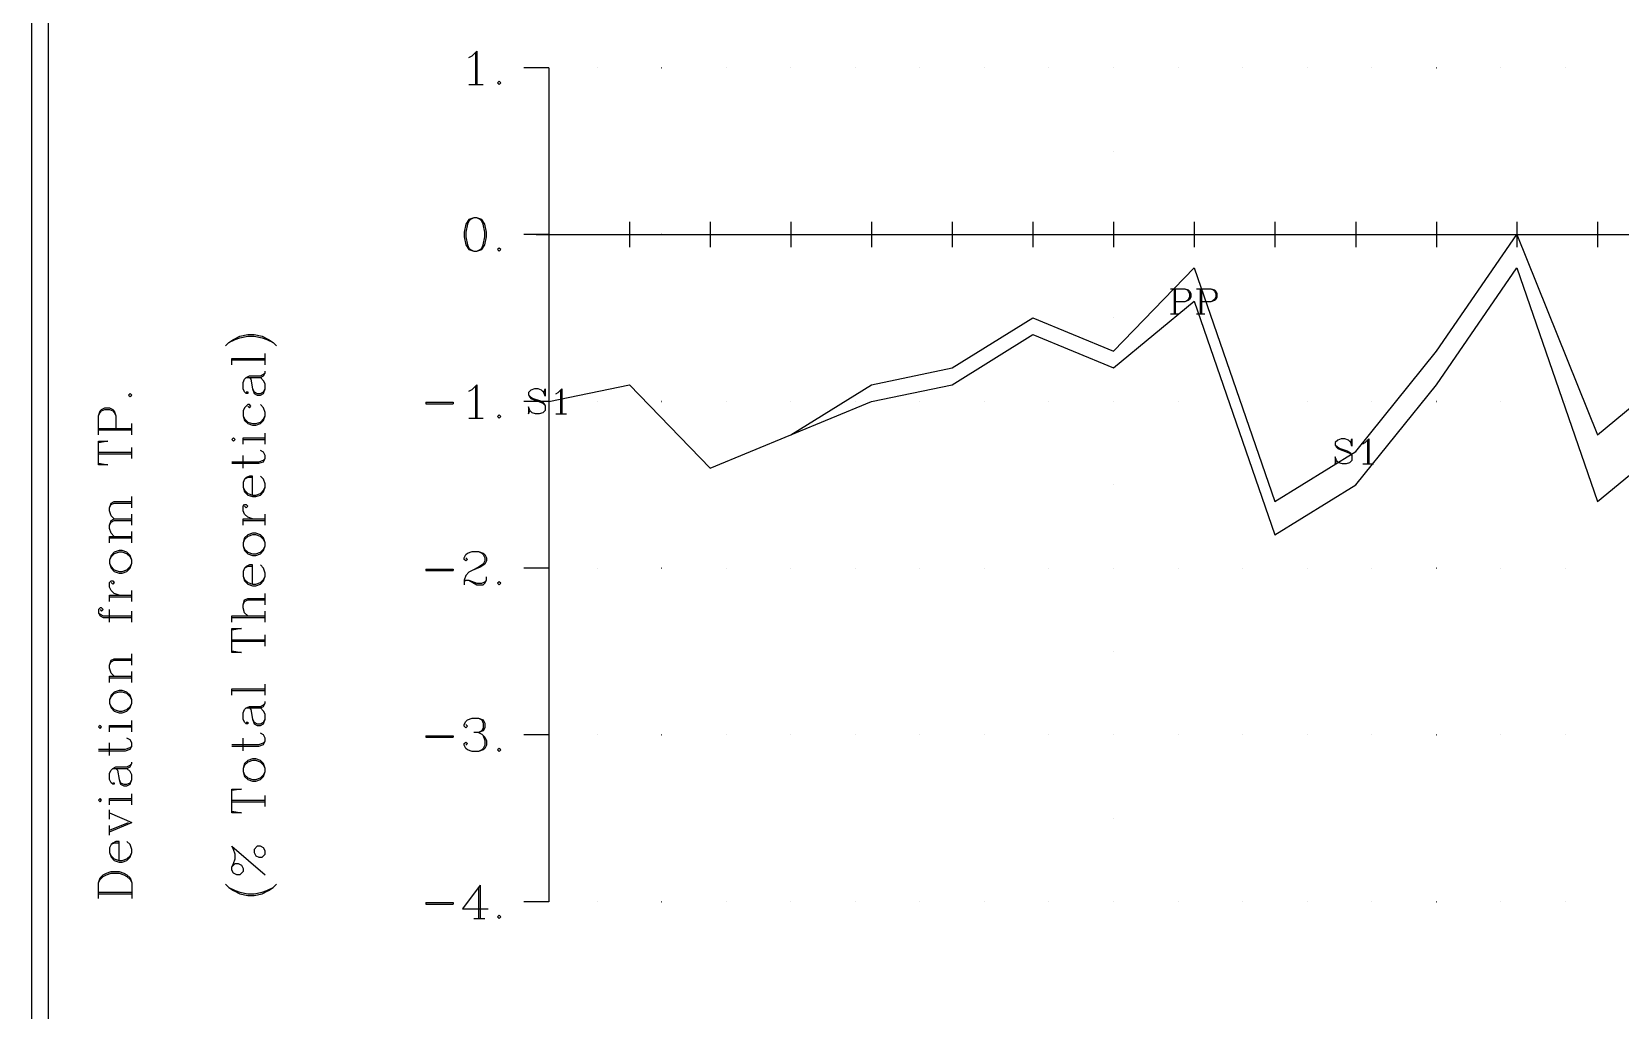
# Model space of a CAD drawing. Extents: x 10 to 200, y 0 to 250.
# Drawn here: x 10 to 105.3, y 134.5 to 193.2 of the extents above; entities that cross this region are included whole.
import ezdxf

# ---------------------------------------------------------------- set-up
doc = ezdxf.new("R2010")
doc.units = 0
doc.linetypes.add('1', pattern=[0])
for name, color, linetype in [('1', 7, '1'), ('2', 7, '1'), ('3', 7, '1')]:
    doc.layers.add(name, color=color, linetype=linetype)

msp = doc.modelspace()

# ---------------------------------------------------------------- linework, layer by layer
at = {"layer": '1'}
for p, q in [((36.6, 191.9), (36.6, 190)), ((41, 191), (39.5, 191)), ((41, 191), (41, 141)), ((36.21, 190), (37.07, 190)), ((41, 181), (39.5, 181)), ((40.24, 181), (41.76, 181)), ((41, 181.76), (41, 180.24)), ((45.08, 181), (46.6, 181)), ((45.84, 181.76), (45.84, 180.24)), ((49.92, 181), (51.44, 181)), ((50.68, 181.76), (50.68, 180.24)), ((54.75, 181), (56.28, 181)), ((55.52, 181.76), (55.52, 180.24)), ((59.59, 181), (61.12, 181)), ((60.35, 181.76), (60.35, 180.24)), ((64.43, 181), (65.96, 181)), ((65.19, 181.76), (65.19, 180.24)), ((69.27, 181), (70.79, 181)), ((70.03, 181.76), (70.03, 180.24)), ((74.11, 181), (75.63, 181)), ((74.87, 181.76), (74.87, 180.24)), ((78.95, 181), (80.47, 181)), ((79.71, 181.76), (79.71, 180.24)), ((83.79, 181), (85.31, 181)), ((84.55, 181.76), (84.55, 180.24)), ((88.63, 181), (90.15, 181)), ((89.39, 181.76), (89.39, 180.24)), ((93.46, 181), (94.99, 181)), ((94.23, 181.76), (94.23, 180.24)), ((98.3, 181), (99.83, 181)), ((99.06, 181.76), (99.06, 180.24)), ((103.14, 181), (104.67, 181)), ((103.9, 181.76), (103.9, 180.24)), ((78.5, 177.75), (78.5, 176.25)), ((78.57, 177.75), (78.57, 176.25)), ((80.07, 177.75), (80.07, 176.25)), ((80.14, 177.75), (80.14, 176.25)), ((78.28, 176.25), (78.78, 176.25)), ((79.85, 176.25), (80.35, 176.25)), ((22, 173.57), (24, 173.57)), ((22, 173.19), (22, 173.57)), ((22, 173.48), (24, 173.48)), ((24, 173.19), (24, 173.86)), ((36.6, 171.9), (36.6, 170)), ((41.71, 171.68), (41.71, 170.25)), ((41, 171), (39.5, 171)), ((16, 169), (16, 169.67)), ((36.21, 170), (37.07, 170)), ((41.43, 170.25), (42.07, 170.25)), ((14, 169.38), (16, 169.38)), ((14, 169.29), (16, 169.29)), ((22.67, 168.81), (24, 168.81)), ((22.67, 168.43), (22.67, 168.81)), ((22.67, 168.71), (24, 168.71)), ((24, 168.43), (24, 169.1)), ((90.1, 168.68), (90.1, 167.25)), ((14, 167.95), (16, 167.95)), ((14, 167.86), (16, 167.86)), ((16, 167.57), (16, 168.24)), ((22.67, 167), (22.67, 167.76)), ((89.82, 167.25), (90.46, 167.25)), ((16, 164.62), (16, 165.29)), ((16, 163.57), (16, 164.24)), ((22.67, 163.95), (24, 163.95)), ((22.67, 163.57), (22.67, 163.95)), ((22.67, 163.86), (24, 163.86)), ((24, 163.57), (24, 164.24)), ((14.67, 162.9), (16, 162.9)), ((14.67, 162.52), (14.67, 162.9)), ((16, 162.52), (16, 163.19)), ((14.67, 162.81), (16, 162.81)), ((41, 161), (39.5, 161)), ((14.67, 159.38), (16, 159.38)), ((14.67, 159), (14.67, 159.38)), ((14.67, 159.29), (16, 159.29)), ((16, 159), (16, 159.67)), ((24, 158.81), (24, 159.48)), ((14.67, 157.76), (14.67, 158.52)), ((16, 157.76), (16, 158.43)), ((22, 158.14), (24, 158.14)), ((22, 157.76), (22, 158.14)), ((24, 157.76), (24, 158.43)), ((22, 158.05), (24, 158.05)), ((22, 156.71), (24, 156.71)), ((22, 156.62), (24, 156.62)), ((24, 156.33), (24, 157)), ((16, 155.19), (16, 155.86)), ((14.67, 154.52), (16, 154.52)), ((14.67, 154.14), (14.67, 154.52)), ((14.67, 154.43), (16, 154.43)), ((16, 154.14), (16, 154.81)), ((22, 153.76), (24, 153.76)), ((22, 153.38), (22, 153.76)), ((22, 153.67), (24, 153.67)), ((24, 153.38), (24, 154.05)), ((14.67, 151.57), (16, 151.57)), ((14.67, 151.19), (14.67, 151.57)), ((14.67, 151.48), (16, 151.48)), ((16, 151.19), (16, 151.86)), ((14.67, 149.76), (14.67, 150.52)), ((22.67, 150.05), (22.67, 150.81)), ((41, 151), (39.5, 151)), ((14.67, 147.19), (16, 147.19)), ((14.67, 146.81), (14.67, 147.19)), ((14.67, 147.1), (16, 147.1)), ((16, 146.81), (16, 147.48)), ((22, 147.1), (24, 147.1)), ((22, 147), (24, 147)), ((24, 146.71), (24, 147.38)), ((14.67, 145.95), (14.67, 146.52)), ((14.67, 146.33), (16, 145.76)), ((14.67, 145.19), (16, 145.76)), ((14.67, 145.29), (15.81, 145.76)), ((14.67, 145), (14.67, 145.57)), ((22, 144.33), (24, 142.62)), ((36.88, 142), (36.88, 140)), ((14, 141.57), (16, 141.57)), ((14, 141.48), (16, 141.48)), ((36.79, 141.81), (36.79, 140)), ((41, 141), (39.5, 141)), ((36.5, 140), (37.17, 140))]:
    msp.add_line(p, q, dxfattribs=at)
for points in [[(36.21, 191.62), (36.4, 191.71), (36.69, 192), (36.69, 190)], [(38.02, 190.19), (37.93, 190.1), (38.02, 190), (38.12, 190.1), (38.02, 190.19)], [(36.5, 182), (36.21, 181.9), (36.02, 181.62), (35.93, 181.14), (35.93, 180.86), (36.02, 180.38), (36.21, 180.1), (36.5, 180), (36.69, 180), (36.98, 180.1), (37.17, 180.38), (37.26, 180.86), (37.26, 181.14), (37.17, 181.62), (36.98, 181.9), (36.69, 182), (36.5, 182)], [(36.5, 182), (36.31, 181.9), (36.21, 181.81), (36.12, 181.62), (36.02, 181.14), (36.02, 180.86), (36.12, 180.38), (36.21, 180.19), (36.31, 180.1), (36.5, 180)], [(36.69, 180), (36.88, 180.1), (36.98, 180.19), (37.07, 180.38), (37.17, 180.86), (37.17, 181.14), (37.07, 181.62), (36.98, 181.81), (36.88, 181.9), (36.69, 182)], [(41, 181), (45.84, 181), (50.68, 181), (55.52, 181), (60.35, 181), (65.19, 181), (70.03, 181), (74.87, 181), (79.71, 181), (84.55, 181), (89.39, 181), (94.23, 181), (99.06, 181), (103.9, 181), (108.74, 181)], [(41, 171), (45.84, 172), (50.68, 167), (55.52, 169), (60.35, 172), (65.19, 173), (70.03, 176), (74.87, 174), (79.71, 179), (84.55, 165), (89.39, 168), (94.23, 174), (99.06, 181), (103.9, 169), (108.74, 173)], [(38.02, 180.19), (37.93, 180.1), (38.02, 180), (38.12, 180.1), (38.02, 180.19)], [(41, 171), (45.84, 172), (50.68, 167), (55.52, 169), (60.35, 171), (65.19, 172), (70.03, 175), (74.87, 173), (79.71, 177), (84.55, 163), (89.39, 166), (94.23, 172), (99.06, 179), (103.9, 165), (108.74, 169)], [(78.28, 177.75), (79.14, 177.75), (79.35, 177.68), (79.42, 177.61), (79.5, 177.46), (79.5, 177.25), (79.42, 177.11), (79.35, 177.04), (79.14, 176.96), (78.57, 176.96)], [(79.14, 177.75), (79.28, 177.68), (79.35, 177.61), (79.42, 177.46), (79.42, 177.25), (79.35, 177.11), (79.28, 177.04), (79.14, 176.96)], [(79.85, 177.75), (80.71, 177.75), (80.92, 177.68), (81, 177.61), (81.07, 177.46), (81.07, 177.25), (81, 177.11), (80.92, 177.04), (80.71, 176.96), (80.14, 176.96)], [(80.71, 177.75), (80.85, 177.68), (80.92, 177.61), (81, 177.46), (81, 177.25), (80.92, 177.11), (80.85, 177.04), (80.71, 176.96)], [(21.62, 174.33), (21.81, 174.52), (22.1, 174.71), (22.48, 174.9), (22.95, 175), (23.33, 175), (23.81, 174.9), (24.19, 174.71), (24.48, 174.52), (24.67, 174.33)], [(21.81, 174.52), (22.19, 174.71), (22.48, 174.81), (22.95, 174.9), (23.33, 174.9), (23.81, 174.81), (24.1, 174.71), (24.48, 174.52)], [(22.86, 171.57), (22.95, 171.57), (22.95, 171.48), (22.86, 171.48), (22.76, 171.57), (22.67, 171.76), (22.67, 172.14), (22.76, 172.33), (22.86, 172.43), (23.05, 172.52), (23.71, 172.52), (23.9, 172.62), (24, 172.71)], [(22.86, 172.43), (23.71, 172.43), (23.9, 172.52), (24, 172.71), (24, 172.81)], [(23.05, 172.43), (23.14, 172.33), (23.24, 171.76), (23.33, 171.48), (23.52, 171.38), (23.71, 171.38), (23.9, 171.48), (24, 171.76), (24, 172.05), (23.9, 172.24), (23.71, 172.43)], [(15.81, 171.38), (15.9, 171.29), (16, 171.38), (15.9, 171.48), (15.81, 171.38)], [(23.24, 171.76), (23.33, 171.57), (23.52, 171.48), (23.71, 171.48), (23.9, 171.57), (24, 171.76)], [(36.21, 171.62), (36.4, 171.71), (36.69, 172), (36.69, 170)], [(40.71, 171.54), (40.79, 171.75), (40.79, 171.32), (40.71, 171.54), (40.57, 171.68), (40.36, 171.75), (40.14, 171.75), (39.93, 171.68), (39.79, 171.54), (39.79, 171.39), (39.86, 171.25), (39.93, 171.18), (40.07, 171.11), (40.5, 170.96), (40.64, 170.89), (40.79, 170.75)], [(41.43, 171.46), (41.57, 171.54), (41.79, 171.75), (41.79, 170.25)], [(14, 169), (14, 170.14), (14.1, 170.43), (14.19, 170.52), (14.38, 170.62), (14.67, 170.62), (14.86, 170.52), (14.95, 170.43), (15.05, 170.14), (15.05, 169.38)], [(14, 170.14), (14.1, 170.33), (14.19, 170.43), (14.38, 170.52), (14.67, 170.52), (14.86, 170.43), (14.95, 170.33), (15.05, 170.14)], [(22.95, 170.71), (23.05, 170.62), (23.14, 170.71), (23.05, 170.81), (22.95, 170.81), (22.76, 170.62), (22.67, 170.43), (22.67, 170.14), (22.76, 169.86), (22.95, 169.67), (23.24, 169.57), (23.43, 169.57), (23.71, 169.67), (23.9, 169.86), (24, 170.14), (24, 170.33), (23.9, 170.62), (23.71, 170.81)], [(33.64, 170.95), (35.26, 170.95), (35.26, 170.86)], [(33.64, 170.95), (33.64, 170.86), (35.26, 170.86)], [(39.79, 171.39), (39.93, 171.25), (40.07, 171.18), (40.5, 171.04), (40.64, 170.96), (40.71, 170.89), (40.79, 170.75), (40.79, 170.46), (40.64, 170.32), (40.43, 170.25), (40.21, 170.25), (40, 170.32), (39.86, 170.46), (39.79, 170.68), (39.79, 170.25), (39.86, 170.46)], [(22.67, 170.14), (22.76, 169.95), (22.95, 169.76), (23.24, 169.67), (23.43, 169.67), (23.71, 169.76), (23.9, 169.95), (24, 170.14)], [(38.02, 170.19), (37.93, 170.1), (38.02, 170), (38.12, 170.1), (38.02, 170.19)], [(14, 167.29), (14.57, 167.19), (14, 167.19), (14, 168.62), (14.57, 168.62), (14, 168.52)], [(22, 168.71), (22.1, 168.62), (22.19, 168.71), (22.1, 168.81), (22, 168.71)], [(89.1, 168.54), (89.17, 168.75), (89.17, 168.32), (89.1, 168.54), (88.96, 168.68), (88.74, 168.75), (88.53, 168.75), (88.32, 168.68), (88.17, 168.54), (88.17, 168.39), (88.24, 168.25), (88.32, 168.18), (88.46, 168.11), (88.89, 167.96), (89.03, 167.89), (89.17, 167.75)], [(89.82, 168.46), (89.96, 168.54), (90.17, 168.75), (90.17, 167.25)], [(22, 167.29), (23.62, 167.29), (23.9, 167.38), (24, 167.57), (24, 167.76), (23.9, 167.95), (23.71, 168.05)], [(88.17, 168.39), (88.32, 168.25), (88.46, 168.18), (88.89, 168.04), (89.03, 167.96), (89.1, 167.89), (89.17, 167.75), (89.17, 167.46), (89.03, 167.32), (88.82, 167.25), (88.6, 167.25), (88.39, 167.32), (88.24, 167.46), (88.17, 167.68), (88.17, 167.25), (88.24, 167.46)], [(22, 167.38), (23.62, 167.38), (23.9, 167.48), (24, 167.57)], [(23.24, 165.38), (23.24, 166.52), (23.05, 166.52), (22.86, 166.43), (22.76, 166.33), (22.67, 166.14), (22.67, 165.86), (22.76, 165.57), (22.95, 165.38), (23.24, 165.29), (23.43, 165.29), (23.71, 165.38), (23.9, 165.57), (24, 165.86), (24, 166.05), (23.9, 166.33), (23.71, 166.52)], [(22.67, 165.86), (22.76, 165.67), (22.95, 165.48), (23.24, 165.38), (23.43, 165.38), (23.71, 165.48), (23.9, 165.67), (24, 165.86)], [(23.24, 166.43), (22.95, 166.43), (22.76, 166.33)], [(14.95, 163.95), (14.76, 164.14), (14.67, 164.43), (14.67, 164.62), (14.76, 164.9), (14.95, 165), (16, 165)], [(14.67, 164.62), (14.76, 164.81), (14.95, 164.9), (16, 164.9)], [(23.24, 163.95), (22.95, 164.05), (22.76, 164.24), (22.67, 164.43), (22.67, 164.71), (22.76, 164.81), (22.86, 164.81), (22.95, 164.71), (22.86, 164.62), (22.76, 164.71)], [(14.95, 162.9), (14.76, 163.1), (14.67, 163.38), (14.67, 163.57), (14.76, 163.86), (14.95, 163.95), (16, 163.95)], [(14.67, 163.57), (14.76, 163.76), (14.95, 163.86), (16, 163.86)], [(22.67, 162.33), (22.76, 162.05), (22.95, 161.86), (23.24, 161.76), (23.43, 161.76), (23.71, 161.86), (23.9, 162.05), (24, 162.33), (24, 162.52), (23.9, 162.81), (23.71, 163), (23.43, 163.1), (23.24, 163.1), (22.95, 163), (22.76, 162.81), (22.67, 162.52), (22.67, 162.33)], [(24, 162.52), (23.9, 162.71), (23.71, 162.9), (23.43, 163), (23.24, 163), (22.95, 162.9), (22.76, 162.71), (22.67, 162.52)], [(14.67, 161.29), (14.76, 161), (14.95, 160.81), (15.24, 160.71), (15.43, 160.71), (15.71, 160.81), (15.9, 161), (16, 161.29), (16, 161.48), (15.9, 161.76), (15.71, 161.95), (15.43, 162.05), (15.24, 162.05), (14.95, 161.95), (14.76, 161.76), (14.67, 161.48), (14.67, 161.29)], [(16, 161.48), (15.9, 161.67), (15.71, 161.86), (15.43, 161.95), (15.24, 161.95), (14.95, 161.86), (14.76, 161.67), (14.67, 161.48)], [(22.67, 162.33), (22.76, 162.14), (22.95, 161.95), (23.24, 161.86), (23.43, 161.86), (23.71, 161.95), (23.9, 162.14), (24, 162.33)], [(36.02, 161.62), (36.12, 161.52), (36.02, 161.43), (35.93, 161.52), (35.93, 161.62), (36.02, 161.81), (36.12, 161.9), (36.4, 162), (36.79, 162), (37.07, 161.9), (37.17, 161.81), (37.26, 161.62), (37.26, 161.43), (37.17, 161.24), (36.88, 161.05), (36.4, 160.86), (36.21, 160.76), (36.02, 160.57), (35.93, 160.29), (35.93, 160)], [(36.79, 162), (36.98, 161.9), (37.07, 161.81), (37.17, 161.62), (37.17, 161.43), (37.07, 161.24), (36.79, 161.05), (36.4, 160.86)], [(14.67, 161.29), (14.76, 161.1), (14.95, 160.9), (15.24, 160.81), (15.43, 160.81), (15.71, 160.9), (15.9, 161.1), (16, 161.29)], [(23.24, 160.05), (23.24, 161.19), (23.05, 161.19), (22.86, 161.1), (22.76, 161), (22.67, 160.81), (22.67, 160.52), (22.76, 160.24), (22.95, 160.05), (23.24, 159.95), (23.43, 159.95), (23.71, 160.05), (23.9, 160.24), (24, 160.52), (24, 160.71), (23.9, 161), (23.71, 161.19)], [(23.24, 161.1), (22.95, 161.1), (22.76, 161)], [(15.24, 159.38), (14.95, 159.48), (14.76, 159.67), (14.67, 159.86), (14.67, 160.14), (14.76, 160.24), (14.86, 160.24), (14.95, 160.14), (14.86, 160.05), (14.76, 160.14)], [(22.67, 160.52), (22.76, 160.33), (22.95, 160.14), (23.24, 160.05), (23.43, 160.05), (23.71, 160.14), (23.9, 160.33), (24, 160.52)], [(33.64, 160.95), (35.26, 160.95), (35.26, 160.86)], [(33.64, 160.95), (33.64, 160.86), (35.26, 160.86)], [(35.93, 160.19), (36.02, 160.29), (36.21, 160.29), (36.69, 160.1), (36.98, 160.1), (37.17, 160.19), (37.26, 160.29)], [(36.21, 160.29), (36.69, 160), (37.07, 160), (37.17, 160.1), (37.26, 160.29), (37.26, 160.48)], [(38.02, 160.19), (37.93, 160.1), (38.02, 160), (38.12, 160.1), (38.02, 160.19)], [(22.95, 158.14), (22.76, 158.33), (22.67, 158.62), (22.67, 158.81), (22.76, 159.1), (22.95, 159.19), (24, 159.19)], [(22.67, 158.81), (22.76, 159), (22.95, 159.1), (24, 159.1)], [(14.1, 158.52), (14.19, 158.43), (14.29, 158.52), (14.19, 158.62), (14.1, 158.62), (14, 158.52), (14, 158.33), (14.1, 158.14), (14.29, 158.05), (16, 158.05)], [(14, 158.33), (14.1, 158.24), (14.29, 158.14), (16, 158.14)], [(22, 156.05), (22.57, 155.95), (22, 155.95), (22, 157.38), (22.57, 157.38), (22, 157.29)], [(14.95, 154.52), (14.76, 154.71), (14.67, 155), (14.67, 155.19), (14.76, 155.48), (14.95, 155.57), (16, 155.57)], [(14.67, 155.19), (14.76, 155.38), (14.95, 155.48), (16, 155.48)], [(14.67, 152.9), (14.76, 152.62), (14.95, 152.43), (15.24, 152.33), (15.43, 152.33), (15.71, 152.43), (15.9, 152.62), (16, 152.9), (16, 153.1), (15.9, 153.38), (15.71, 153.57), (15.43, 153.67), (15.24, 153.67), (14.95, 153.57), (14.76, 153.38), (14.67, 153.1), (14.67, 152.9)], [(16, 153.1), (15.9, 153.29), (15.71, 153.48), (15.43, 153.57), (15.24, 153.57), (14.95, 153.48), (14.76, 153.29), (14.67, 153.1)], [(14.67, 152.9), (14.76, 152.71), (14.95, 152.52), (15.24, 152.43), (15.43, 152.43), (15.71, 152.52), (15.9, 152.71), (16, 152.9)], [(22.86, 151.76), (22.95, 151.76), (22.95, 151.67), (22.86, 151.67), (22.76, 151.76), (22.67, 151.95), (22.67, 152.33), (22.76, 152.52), (22.86, 152.62), (23.05, 152.71), (23.71, 152.71), (23.9, 152.81), (24, 152.9)], [(22.86, 152.62), (23.71, 152.62), (23.9, 152.71), (24, 152.9), (24, 153)], [(23.05, 152.62), (23.14, 152.52), (23.24, 151.95), (23.33, 151.67), (23.52, 151.57), (23.71, 151.57), (23.9, 151.67), (24, 151.95), (24, 152.24), (23.9, 152.43), (23.71, 152.62)], [(14, 151.48), (14.1, 151.38), (14.19, 151.48), (14.1, 151.57), (14, 151.48)], [(23.24, 151.95), (23.33, 151.76), (23.52, 151.67), (23.71, 151.67), (23.9, 151.76), (24, 151.95)], [(36.02, 151.62), (36.12, 151.52), (36.02, 151.43), (35.93, 151.52), (35.93, 151.62), (36.02, 151.81), (36.12, 151.9), (36.4, 152), (36.79, 152), (37.07, 151.9), (37.17, 151.71), (37.17, 151.43), (37.07, 151.24), (36.79, 151.14), (36.5, 151.14)], [(36.79, 152), (36.98, 151.9), (37.07, 151.71), (37.07, 151.43), (36.98, 151.24), (36.79, 151.14)], [(14, 150.05), (15.62, 150.05), (15.9, 150.14), (16, 150.33), (16, 150.52), (15.9, 150.71), (15.71, 150.81)], [(22, 150.33), (23.62, 150.33), (23.9, 150.43), (24, 150.62), (24, 150.81), (23.9, 151), (23.71, 151.1)], [(22, 150.43), (23.62, 150.43), (23.9, 150.52), (24, 150.62)], [(33.64, 150.95), (35.26, 150.95), (35.26, 150.86)], [(33.64, 150.95), (33.64, 150.86), (35.26, 150.86)], [(36.79, 151.14), (36.98, 151.05), (37.17, 150.86), (37.26, 150.67), (37.26, 150.38), (37.17, 150.19), (37.07, 150.1), (36.79, 150), (36.4, 150), (36.12, 150.1), (36.02, 150.19), (35.93, 150.38), (35.93, 150.48), (36.02, 150.57), (36.12, 150.48), (36.02, 150.38)], [(37.07, 150.95), (37.17, 150.67), (37.17, 150.38), (37.07, 150.19), (36.98, 150.1), (36.79, 150)], [(14, 150.14), (15.62, 150.14), (15.9, 150.24), (16, 150.33)], [(22.67, 148.81), (22.76, 148.52), (22.95, 148.33), (23.24, 148.24), (23.43, 148.24), (23.71, 148.33), (23.9, 148.52), (24, 148.81), (24, 149), (23.9, 149.29), (23.71, 149.48), (23.43, 149.57), (23.24, 149.57), (22.95, 149.48), (22.76, 149.29), (22.67, 149), (22.67, 148.81)], [(38.02, 150.19), (37.93, 150.1), (38.02, 150), (38.12, 150.1), (38.02, 150.19)], [(14.86, 148.14), (14.95, 148.14), (14.95, 148.05), (14.86, 148.05), (14.76, 148.14), (14.67, 148.33), (14.67, 148.71), (14.76, 148.9), (14.86, 149), (15.05, 149.1), (15.71, 149.1), (15.9, 149.19), (16, 149.29)], [(14.86, 149), (15.71, 149), (15.9, 149.1), (16, 149.29), (16, 149.38)], [(15.05, 149), (15.14, 148.9), (15.24, 148.33), (15.33, 148.05), (15.52, 147.95), (15.71, 147.95), (15.9, 148.05), (16, 148.33), (16, 148.62), (15.9, 148.81), (15.71, 149)], [(24, 149), (23.9, 149.19), (23.71, 149.38), (23.43, 149.48), (23.24, 149.48), (22.95, 149.38), (22.76, 149.19), (22.67, 149)], [(22.67, 148.81), (22.76, 148.62), (22.95, 148.43), (23.24, 148.33), (23.43, 148.33), (23.71, 148.43), (23.9, 148.62), (24, 148.81)], [(15.24, 148.33), (15.33, 148.14), (15.52, 148.05), (15.71, 148.05), (15.9, 148.14), (16, 148.33)], [(22, 146.43), (22.57, 146.33), (22, 146.33), (22, 147.76), (22.57, 147.76), (22, 147.67)], [(14, 147.1), (14.1, 147), (14.19, 147.1), (14.1, 147.19), (14, 147.1)], [(15.24, 143.48), (15.24, 144.62), (15.05, 144.62), (14.86, 144.52), (14.76, 144.43), (14.67, 144.24), (14.67, 143.95), (14.76, 143.67), (14.95, 143.48), (15.24, 143.38), (15.43, 143.38), (15.71, 143.48), (15.9, 143.67), (16, 143.95), (16, 144.14), (15.9, 144.43), (15.71, 144.62)], [(14.67, 143.95), (14.76, 143.76), (14.95, 143.57), (15.24, 143.48), (15.43, 143.48), (15.71, 143.57), (15.9, 143.76), (16, 143.95)], [(15.24, 144.52), (14.95, 144.52), (14.76, 144.43)], [(22, 143.1), (22.19, 143.29), (22.38, 143.29), (22.57, 143.19), (22.67, 143), (22.67, 142.81), (22.48, 142.62), (22.29, 142.62), (22.1, 142.71), (22, 142.9), (22, 143.1), (22.1, 143.29), (22.19, 143.57), (22.19, 143.86), (22.1, 144.14), (22, 144.33)], [(23.33, 143.95), (23.43, 143.76), (23.62, 143.67), (23.81, 143.67), (24, 143.86), (24, 144.05), (23.9, 144.24), (23.71, 144.33), (23.52, 144.33), (23.33, 144.14), (23.33, 143.95)], [(14, 141.19), (14, 142.14), (14.1, 142.43), (14.29, 142.62), (14.48, 142.71), (14.76, 142.81), (15.24, 142.81), (15.52, 142.71), (15.71, 142.62), (15.9, 142.43), (16, 142.14), (16, 141.19)], [(14, 142.14), (14.1, 142.33), (14.29, 142.52), (14.48, 142.62), (14.76, 142.71), (15.24, 142.71), (15.52, 142.62), (15.71, 142.52), (15.9, 142.33), (16, 142.14)], [(21.62, 142.05), (21.81, 141.86), (22.1, 141.67), (22.48, 141.48), (22.95, 141.38), (23.33, 141.38), (23.81, 141.48), (24.19, 141.67), (24.48, 141.86), (24.67, 142.05)], [(36.88, 142), (35.83, 140.57), (37.36, 140.57)], [(21.81, 141.86), (22.19, 141.67), (22.48, 141.57), (22.95, 141.48), (23.33, 141.48), (23.81, 141.57), (24.1, 141.67), (24.48, 141.86)], [(33.64, 140.95), (35.26, 140.95), (35.26, 140.86)], [(33.64, 140.95), (33.64, 140.86), (35.26, 140.86)], [(38.02, 140.19), (37.93, 140.1), (38.02, 140), (38.12, 140.1), (38.02, 140.19)]]:
    msp.add_lwpolyline(points, dxfattribs=at)
at = {"layer": '2'}
for points in [[(11, 1), (11, 249), (199, 249), (199, 1), (11, 1)], [(43.9, 191), (43.9, 191), (43.9, 191), (43.9, 191), (43.9, 191)], [(47.78, 191), (47.77, 191), (47.77, 191), (47.78, 191), (47.78, 191)], [(51.65, 191), (51.64, 191), (51.64, 191), (51.65, 191), (51.65, 191)], [(55.52, 191), (55.51, 191), (55.51, 191), (55.52, 191), (55.52, 191)], [(59.39, 191), (59.39, 191), (59.39, 191), (59.39, 191), (59.39, 191)], [(63.26, 191), (63.26, 191), (63.26, 191), (63.26, 191), (63.26, 191)], [(67.13, 191), (67.13, 191), (67.13, 191), (67.13, 191), (67.13, 191)], [(71, 191), (71, 191), (71, 191), (71, 191), (71, 191)], [(74.87, 191), (74.87, 191), (74.87, 191), (74.87, 191), (74.87, 191)], [(74.87, 191), (74.87, 191), (74.87, 191), (74.87, 191), (74.87, 191)], [(78.74, 191), (78.74, 191), (78.74, 191), (78.74, 191), (78.74, 191)], [(82.61, 191), (82.61, 191), (82.61, 191), (82.61, 191), (82.61, 191)], [(86.49, 191), (86.48, 191), (86.48, 191), (86.49, 191), (86.49, 191)], [(90.36, 191), (90.35, 191), (90.35, 191), (90.36, 191), (90.36, 191)], [(94.23, 191), (94.22, 191), (94.22, 191), (94.23, 191), (94.23, 191)], [(98.1, 191), (98.1, 191), (98.1, 191), (98.1, 191), (98.1, 191)], [(101.97, 191), (101.97, 191), (101.97, 191), (101.97, 191), (101.97, 191)], [(74.87, 186), (74.87, 186), (74.87, 186), (74.87, 186), (74.87, 186)], [(43.9, 181), (43.9, 181), (43.9, 181), (43.9, 181), (43.9, 181)], [(47.78, 181), (47.77, 181), (47.77, 181), (47.78, 181), (47.78, 181)], [(51.65, 181), (51.64, 181), (51.64, 181), (51.65, 181), (51.65, 181)], [(55.52, 181), (55.51, 181), (55.51, 181), (55.52, 181), (55.52, 181)], [(59.39, 181), (59.39, 181), (59.39, 181), (59.39, 181), (59.39, 181)], [(63.26, 181), (63.26, 181), (63.26, 181), (63.26, 181), (63.26, 181)], [(67.13, 181), (67.13, 181), (67.13, 181), (67.13, 181), (67.13, 181)], [(71, 181), (71, 181), (71, 181), (71, 181), (71, 181)], [(74.87, 181), (74.87, 181), (74.87, 181), (74.87, 181), (74.87, 181)], [(74.87, 181), (74.87, 181), (74.87, 181), (74.87, 181), (74.87, 181)], [(78.74, 181), (78.74, 181), (78.74, 181), (78.74, 181), (78.74, 181)], [(82.61, 181), (82.61, 181), (82.61, 181), (82.61, 181), (82.61, 181)], [(86.49, 181), (86.48, 181), (86.48, 181), (86.49, 181), (86.49, 181)], [(90.36, 181), (90.35, 181), (90.35, 181), (90.36, 181), (90.36, 181)], [(94.23, 181), (94.22, 181), (94.22, 181), (94.23, 181), (94.23, 181)], [(98.1, 181), (98.1, 181), (98.1, 181), (98.1, 181), (98.1, 181)], [(101.97, 181), (101.97, 181), (101.97, 181), (101.97, 181), (101.97, 181)], [(74.87, 176), (74.87, 176), (74.87, 176), (74.87, 176), (74.87, 176)], [(43.9, 171), (43.9, 171), (43.9, 171), (43.9, 171), (43.9, 171)], [(47.78, 171), (47.77, 171), (47.77, 171), (47.78, 171), (47.78, 171)], [(51.65, 171), (51.64, 171), (51.64, 171), (51.65, 171), (51.65, 171)], [(55.52, 171), (55.51, 171), (55.51, 171), (55.52, 171), (55.52, 171)], [(59.39, 171), (59.39, 171), (59.39, 171), (59.39, 171), (59.39, 171)], [(63.26, 171), (63.26, 171), (63.26, 171), (63.26, 171), (63.26, 171)], [(67.13, 171), (67.13, 171), (67.13, 171), (67.13, 171), (67.13, 171)], [(71, 171), (71, 171), (71, 171), (71, 171), (71, 171)], [(74.87, 171), (74.87, 171), (74.87, 171), (74.87, 171), (74.87, 171)], [(74.87, 171), (74.87, 171), (74.87, 171), (74.87, 171), (74.87, 171)], [(78.74, 171), (78.74, 171), (78.74, 171), (78.74, 171), (78.74, 171)], [(82.61, 171), (82.61, 171), (82.61, 171), (82.61, 171), (82.61, 171)], [(86.49, 171), (86.48, 171), (86.48, 171), (86.49, 171), (86.49, 171)], [(90.36, 171), (90.35, 171), (90.35, 171), (90.36, 171), (90.36, 171)], [(94.23, 171), (94.22, 171), (94.22, 171), (94.23, 171), (94.23, 171)], [(98.1, 171), (98.1, 171), (98.1, 171), (98.1, 171), (98.1, 171)], [(101.97, 171), (101.97, 171), (101.97, 171), (101.97, 171), (101.97, 171)], [(74.87, 166), (74.87, 166), (74.87, 166), (74.87, 166), (74.87, 166)], [(43.9, 161), (43.9, 161), (43.9, 161), (43.9, 161), (43.9, 161)], [(47.78, 161), (47.77, 161), (47.77, 161), (47.78, 161), (47.78, 161)], [(51.65, 161), (51.64, 161), (51.64, 161), (51.65, 161), (51.65, 161)], [(55.52, 161), (55.51, 161), (55.51, 161), (55.52, 161), (55.52, 161)], [(59.39, 161), (59.39, 161), (59.39, 161), (59.39, 161), (59.39, 161)], [(63.26, 161), (63.26, 161), (63.26, 161), (63.26, 161), (63.26, 161)], [(67.13, 161), (67.13, 161), (67.13, 161), (67.13, 161), (67.13, 161)], [(71, 161), (71, 161), (71, 161), (71, 161), (71, 161)], [(74.87, 161), (74.87, 161), (74.87, 161), (74.87, 161), (74.87, 161)], [(74.87, 161), (74.87, 161), (74.87, 161), (74.87, 161), (74.87, 161)], [(78.74, 161), (78.74, 161), (78.74, 161), (78.74, 161), (78.74, 161)], [(82.61, 161), (82.61, 161), (82.61, 161), (82.61, 161), (82.61, 161)], [(86.49, 161), (86.48, 161), (86.48, 161), (86.49, 161), (86.49, 161)], [(90.36, 161), (90.35, 161), (90.35, 161), (90.36, 161), (90.36, 161)], [(94.23, 161), (94.22, 161), (94.22, 161), (94.23, 161), (94.23, 161)], [(98.1, 161), (98.1, 161), (98.1, 161), (98.1, 161), (98.1, 161)], [(101.97, 161), (101.97, 161), (101.97, 161), (101.97, 161), (101.97, 161)], [(74.87, 156), (74.87, 156), (74.87, 156), (74.87, 156), (74.87, 156)], [(43.9, 151), (43.9, 151), (43.9, 151), (43.9, 151), (43.9, 151)], [(47.78, 151), (47.77, 151), (47.77, 151), (47.78, 151), (47.78, 151)], [(51.65, 151), (51.64, 151), (51.64, 151), (51.65, 151), (51.65, 151)], [(55.52, 151), (55.51, 151), (55.51, 151), (55.52, 151), (55.52, 151)], [(59.39, 151), (59.39, 151), (59.39, 151), (59.39, 151), (59.39, 151)], [(63.26, 151), (63.26, 151), (63.26, 151), (63.26, 151), (63.26, 151)], [(67.13, 151), (67.13, 151), (67.13, 151), (67.13, 151), (67.13, 151)], [(71, 151), (71, 151), (71, 151), (71, 151), (71, 151)], [(74.87, 151), (74.87, 151), (74.87, 151), (74.87, 151), (74.87, 151)], [(74.87, 151), (74.87, 151), (74.87, 151), (74.87, 151), (74.87, 151)], [(78.74, 151), (78.74, 151), (78.74, 151), (78.74, 151), (78.74, 151)], [(82.61, 151), (82.61, 151), (82.61, 151), (82.61, 151), (82.61, 151)], [(86.49, 151), (86.48, 151), (86.48, 151), (86.49, 151), (86.49, 151)], [(90.36, 151), (90.35, 151), (90.35, 151), (90.36, 151), (90.36, 151)], [(94.23, 151), (94.22, 151), (94.22, 151), (94.23, 151), (94.23, 151)], [(98.1, 151), (98.1, 151), (98.1, 151), (98.1, 151), (98.1, 151)], [(101.97, 151), (101.97, 151), (101.97, 151), (101.97, 151), (101.97, 151)], [(74.87, 146), (74.87, 146), (74.87, 146), (74.87, 146), (74.87, 146)], [(43.9, 141), (43.9, 141), (43.9, 141), (43.9, 141), (43.9, 141)], [(47.78, 141), (47.77, 141), (47.77, 141), (47.78, 141), (47.78, 141)], [(51.65, 141), (51.64, 141), (51.64, 141), (51.65, 141), (51.65, 141)], [(55.52, 141), (55.51, 141), (55.51, 141), (55.52, 141), (55.52, 141)], [(59.39, 141), (59.39, 141), (59.39, 141), (59.39, 141), (59.39, 141)], [(63.26, 141), (63.26, 141), (63.26, 141), (63.26, 141), (63.26, 141)], [(67.13, 141), (67.13, 141), (67.13, 141), (67.13, 141), (67.13, 141)], [(71, 141), (71, 141), (71, 141), (71, 141), (71, 141)], [(74.87, 141), (74.87, 141), (74.87, 141), (74.87, 141), (74.87, 141)], [(74.87, 141), (74.87, 141), (74.87, 141), (74.87, 141), (74.87, 141)], [(78.74, 141), (78.74, 141), (78.74, 141), (78.74, 141), (78.74, 141)], [(82.61, 141), (82.61, 141), (82.61, 141), (82.61, 141), (82.61, 141)], [(86.49, 141), (86.48, 141), (86.48, 141), (86.49, 141), (86.49, 141)], [(90.36, 141), (90.35, 141), (90.35, 141), (90.36, 141), (90.36, 141)], [(94.23, 141), (94.22, 141), (94.22, 141), (94.23, 141), (94.23, 141)], [(98.1, 141), (98.1, 141), (98.1, 141), (98.1, 141), (98.1, 141)], [(101.97, 141), (101.97, 141), (101.97, 141), (101.97, 141), (101.97, 141)]]:
    msp.add_lwpolyline(points, dxfattribs=at)
at = {"layer": '3'}
msp.add_lwpolyline([(10, 0), (10, 250), (200, 250), (200, 0), (10, 0)], dxfattribs=at)

doc.saveas('drawing.dxf')
